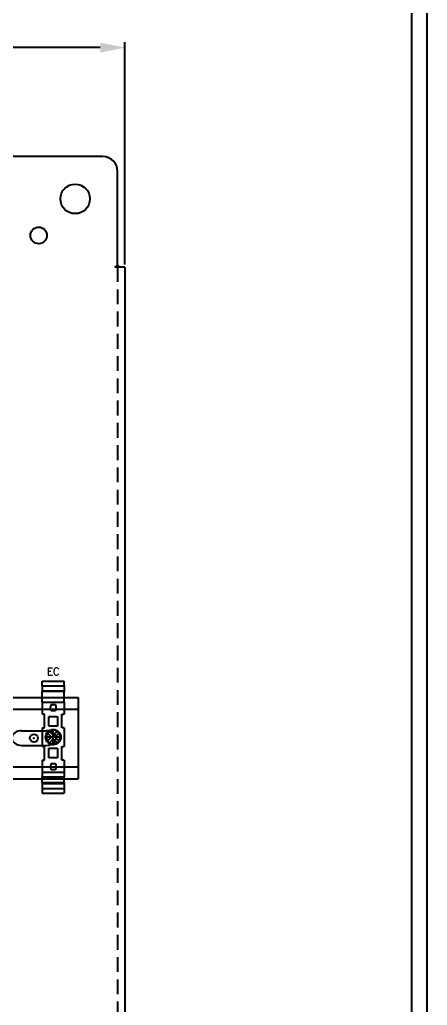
# Model space of a CAD drawing. Header units: inches. Extents: x 0.1 to 89.7, y 0.1 to 57.6.
# Drawn here: x 82.84 to 89.7, y 29.21 to 45.81 of the extents above; entities that cross this region are included whole.
import ezdxf
from ezdxf.enums import TextEntityAlignment as Align

# ---------------------------------------------------------------- set-up
doc = ezdxf.new("R2010")
doc.units = ezdxf.units.IN
doc.header["$MEASUREMENT"] = 0
doc.linetypes.add('DOT_CENTER', pattern=[14, 12, -1, 0, -1])
doc.linetypes.add('HIDDEN', pattern=[0.375, 0.25, -0.125])
for name, color, linetype in [('02___PRT_ALL_AXES', 7, 'Continuous'), ('1', 7, 'Continuous'), ('DEFAULT_2', 8, 'HIDDEN'), ('DIMENSIONS', 7, 'Continuous'), ('PMISC', 7, 'Continuous'), ('PSYMS', 7, 'Continuous')]:
    doc.layers.add(name, color=color, linetype=linetype)
doc.styles.add('Fields', font='simplex.shx', dxfattribs={"height": 0.185})
doc.styles.get("Standard").update_dxf_attribs({"font": 'arial.ttf'})
doc.styles.add('WD', font='romans.shx', dxfattribs={"height": 0.185})
doc.dimstyles.new('DIMSTYLE_1', dxfattribs={"dimtxt": 0.354167, "dimasz": 0.416667, "dimexe": 0.09, "dimexo": 0.07, "dimgap": 0.0425, "dimtad": 0, "dimtih": 1, "dimtoh": 1, "dimzin": 4, "dimdsep": 46, "dimtxsty": 'Standard', "dimblk": '_FILLED', "dimblk1": '_FILLED', "dimblk2": '_FILLED', "dimcen": 0.09, "dimadec": 0, "dimazin": 0, "dimtfac": 1, "dimtofl": 0, "dimtmove": 0, "dimatfit": 3, "dimldrblk": '_FILLED', "dimfxl": 1, "dimtolj": 1, "dimtzin": 4, "dimarcsym": 0})

# ---------------------------------------------------------------- blocks, each defined once
blk = doc.blocks.new('RG_Master_Ver_4_2_2')
at = {"color": 3}
blk.add_line((34.15, 0.1939), (34.15, 21.7336), dxfattribs=at)
blk.add_lwpolyline([(0, -0.044), (34.25, -0.044), (34.25, 21.956), (0, 21.956)], close=True, dxfattribs=at)
at = {"style": 'Fields'}
for tag, p in [('DESCRIPTION_3', (13.1158, 1.307)), ('DRN_3', (15.4724, 1.307)), ('CHK_3', (16.5293, 1.307)), ('APP_3', (17.5522, 1.307)), ('DATE_3', (18.8294, 1.307)), ('CUSTOMER', (28.9966, 1.2135)), ('DRAWING_DESC', (32.2295, 1.2455)), ('DESCRIPTION_2', (13.1158, 0.9513)), ('DRN_2', (15.4724, 0.9513)), ('CHK_2', (16.5293, 0.9513)), ('APP_2', (17.5522, 0.9513)), ('DATE_2', (18.8294, 0.9513)), ('SIZE', (30.7145, 0.8944)), ('DRAWING_#', (32.125, 0.8944)), ('REV', (33.5429, 0.8944)), ('DESCRIPTION_1', (13.1158, 0.5956)), ('DRN_1', (15.4724, 0.5956)), ('CHK_1', (16.5293, 0.5956)), ('APP_1', (17.5522, 0.5956)), ('DATE_1', (18.8294, 0.5956)), ('PROJECT_#', (28.9813, 0.5809)), ('DRN_BY', (30.875, 0.5245)), ('CHK_BY', (31.7615, 0.5245)), ('APP_BY', (32.75, 0.5245)), ('SCALE', (33.6518, 0.5245)), ('PROJECT_NAME', (29.021, 0.1759)), ('SHEETNUM', (32.7527, 0.1759)), ('TTL_SHTS', (33.5471, 0.1759))]:
    blk.add_attdef(tag, text='', height=0.125, dxfattribs=at).set_placement(p, align=Align.CENTER)
at = {"style": 'Fields', "flags": 9}
blk.add_attdef('WD_TB', (9.9529, 0.1939), '', height=0.0638, dxfattribs=at)
blk = doc.blocks.new('_FILLED')
at = {"color": 0, "linetype": 'ByBlock'}
blk.add_solid([(0, 0), (-1, 0.2), (-1, -0.2)], dxfattribs=at)
blk = doc.blocks.new('*D65')
at = {"layer": 'Defpoints', "color": 0, "linetype": 'Continuous', "transparency": 16777216}
for p in [(84.608, 45.344), (51.882, 41.619), (84.608, 41.619)]:
    blk.add_point(p, dxfattribs=at)
at = {"layer": 'DIMENSIONS', "color": 0, "linetype": 'Continuous', "lineweight": -2, "transparency": 16777216}
for p, q in [((51.882, 41.689), (51.882, 45.434)), ((52.299, 45.344), (67.606, 45.344)), ((84.192, 45.344), (68.884, 45.344)), ((84.608, 41.689), (84.608, 45.434))]:
    blk.add_line(p, q, dxfattribs=at)
at = {"layer": 'DIMENSIONS', "color": 0, "linetype": 'Continuous', "lineweight": -2, "transparency": 16777216, "xscale": 0.4166666667, "yscale": 0.4166666667, "zscale": 0.4166666667, "rotation": 180}
blk.add_blockref('_FILLED', (51.882, 45.344), dxfattribs=at)
at = {"layer": 'DIMENSIONS', "color": 0, "linetype": 'Continuous', "lineweight": -2, "transparency": 16777216, "xscale": 0.4166666667, "yscale": 0.4166666667, "zscale": 0.4166666667}
blk.add_blockref('_FILLED', (84.608, 45.344), dxfattribs=at)
at = {"layer": 'DIMENSIONS', "color": 0, "linetype": 'Continuous', "transparency": 16777216, "insert": (68.245, 45.525), "char_height": 0.3542, "width": 1.41667, "attachment_point": 2}
blk.add_mtext('\\A1;32.94', dxfattribs=at)
blk = doc.blocks.new('E_NS_35_N-select__2', base_point=(-140.35, 64.25))
at = {"color": 7, "linetype": 'Continuous'}
for p, q in [((-138.32, 73.75), (-140.35, 73.75)), ((-140.35, 64.25), (-140.35, 73.75)), ((-138.32, 73.75), (-136.17, 73.75)), ((-138.32, 64.25), (-138.32, 73.75)), ((-136.17, 73.75), (-135.79, 73.75)), ((-136.17, 64.25), (-136.17, 73.75)), ((-133.28, 73.75), (-135.79, 73.75)), ((-135.79, 73.75), (-135.79, 64.25)), ((-131.25, 73.75), (-133.28, 73.75)), ((-133.28, 64.25), (-133.28, 73.75)), ((-131.25, 73.75), (-126.05, 73.75)), ((-131.25, 64.25), (-131.25, 73.75)), ((-126.05, 72.75), (-126.05, 73.75)), ((-120.05, 72.75), (-126.05, 72.75)), ((-120.05, 73.75), (-120.05, 72.75)), ((-120.05, 73.75), (-112.05, 73.75)), ((-112.05, 72.75), (-112.05, 73.75)), ((-106.05, 72.75), (-112.05, 72.75)), ((-106.05, 73.75), (-106.05, 72.75)), ((-106.05, 73.75), (-100.85, 73.75)), ((-100.85, 73.75), (-98.82, 73.75)), ((-100.85, 64.25), (-100.85, 73.75)), ((-96.31, 73.75), (-98.82, 73.75)), ((-98.82, 64.25), (-98.82, 73.75)), ((-96.31, 73.75), (-95.93, 73.75)), ((-96.31, 64.25), (-96.31, 73.75)), ((-95.93, 73.75), (-93.78, 73.75)), ((-95.93, 64.25), (-95.93, 73.75)), ((-93.78, 73.75), (-91.75, 73.75)), ((-93.78, 64.25), (-93.78, 73.75)), ((-91.75, 64.25), (-91.75, 73.75)), ((-130.2, 68.05), (-130.2, 69.95)), ((-130.2, 69.95), (-129.74, 69.95)), ((-127.96, 69.95), (-127.5, 69.95)), ((-127.5, 69.95), (-127.5, 68.05)), ((-125.02, 67.16), (-125.02, 70.84)), ((-125.02, 70.84), (-120.78, 70.84)), ((-120.78, 70.84), (-120.78, 67.16)), ((-118.5, 70.68), (-118.5, 70.68)), ((-118.5, 70.68), (-116.83, 69)), ((-116.83, 69), (-118.5, 67.32)), ((-117.73, 71.45), (-117.73, 71.45)), ((-116.05, 69.78), (-117.73, 71.45)), ((-114.37, 71.45), (-116.05, 69.78)), ((-115.27, 69), (-113.6, 70.68)), ((-113.6, 67.32), (-115.27, 69)), ((-114.37, 71.45), (-114.37, 71.45)), ((-113.6, 70.68), (-113.6, 70.68)), ((-111.32, 67.16), (-111.32, 70.84)), ((-111.32, 70.84), (-107.08, 70.84)), ((-107.08, 70.84), (-107.08, 67.16)), ((-104.6, 69.95), (-104.14, 69.95)), ((-104.6, 68.05), (-104.6, 69.95)), ((-102.36, 69.95), (-101.9, 69.95)), ((-101.9, 69.95), (-101.9, 68.05)), ((-138.32, 64.25), (-140.35, 64.25)), ((-138.32, 64.25), (-136.17, 64.25)), ((-136.17, 64.25), (-135.79, 64.25)), ((-133.28, 64.25), (-135.79, 64.25)), ((-131.25, 64.25), (-133.28, 64.25)), ((-131.25, 64.25), (-126.05, 64.25)), ((-129.74, 68.05), (-130.2, 68.05)), ((-127.5, 68.05), (-127.96, 68.05)), ((-126.05, 65.25), (-126.05, 64.25)), ((-120.05, 65.25), (-126.05, 65.25)), ((-120.78, 67.16), (-125.02, 67.16)), ((-120.05, 64.25), (-120.05, 65.25)), ((-120.05, 64.25), (-112.05, 64.25)), ((-118.5, 67.32), (-118.5, 67.32)), ((-117.73, 66.55), (-116.05, 68.22)), ((-117.73, 66.55), (-117.73, 66.55)), ((-116.05, 68.22), (-114.37, 66.55)), ((-114.37, 66.55), (-114.37, 66.55)), ((-113.6, 67.32), (-113.6, 67.32)), ((-112.05, 65.25), (-112.05, 64.25)), ((-106.05, 65.25), (-112.05, 65.25)), ((-107.08, 67.16), (-111.32, 67.16)), ((-106.05, 64.25), (-106.05, 65.25)), ((-106.05, 64.25), (-100.85, 64.25)), ((-104.14, 68.05), (-104.6, 68.05)), ((-101.9, 68.05), (-102.36, 68.05)), ((-100.85, 64.25), (-98.82, 64.25)), ((-96.31, 64.25), (-98.82, 64.25)), ((-96.31, 64.25), (-95.93, 64.25)), ((-95.93, 64.25), (-93.78, 64.25)), ((-93.78, 64.25), (-91.75, 64.25))]:
    blk.add_line(p, q, dxfattribs=at)
blk.add_circle((-116.05, 69), 3.3, dxfattribs=at)
for centre, radius, start, end in [((-128.85, 69), 1.3, 47.0329, 132.9671), ((-116.05, 69), 2.97, 145.6625, 214.3375), ((-116.05, 69), 2.97, 124.3344, 145.6656), ((-116.05, 69), 2.97, 55.6625, 124.3375), ((-116.05, 69), 2.97, 34.3344, 55.6656), ((-116.05, 69), 2.97, 325.6625, 34.3375), ((-103.25, 69), 1.3, 47.0329, 132.9671), ((-128.85, 69), 1.3, 227.0329, 312.9671), ((-116.05, 69), 2.97, 214.3344, 235.6656), ((-116.05, 69), 2.97, 235.6625, 304.3375), ((-116.05, 69), 2.97, 304.3344, 325.6656), ((-103.25, 69), 1.3, 227.0329, 312.9671)]:
    blk.add_arc(centre, radius, start, end, dxfattribs=at)
at = {"layer": '1', "color": 2, "linetype": 'DOT_CENTER'}
for p, q in [((-112.42, 69), (-119.68, 69)), ((-116.05, 72.63), (-116.05, 65.37))]:
    blk.add_line(p, q, dxfattribs=at)
blk = doc.blocks.new('PHOENIX_END_CLAMP_1')
at = {"xscale": 0.03909317721805836, "yscale": 0.03909317721805836, "zscale": 0.03909317721805836, "rotation": 270}
blk.add_blockref('E_NS_35_N-select__2', (0, 1.9), dxfattribs=at)
at = {"style": 'WD', "width": 0.7}
for tag, p in [('DESC1', (0.188, 2.469)), ('DESC2', (0.188, 2.312)), ('DESC3', (0.188, 2.165))]:
    blk.add_attdef(tag, text='', height=0.125, dxfattribs=at).set_placement(p, align=Align.CENTER)
at = {"style": 'WD'}
blk.add_attdef('TAG1', text='', height=0.125, dxfattribs=at).set_placement((0.188, 2), align=Align.CENTER)
at = {"style": 'WD', "flags": 9}
for tag, p in [('ASSYCODE', (0.417, 1.884)), ('MFG', (0.415, 1.901)), ('CAT', (0.417, 1.921))]:
    blk.add_attdef(tag, text='', height=0.01, dxfattribs=at).set_placement(p, align=Align.CENTER)
blk.add_attdef('FAMILY', (0.392, 1.965), '', height=0.01, dxfattribs=at)
blk = doc.blocks.new('HDINFBD8')
for p, q in [((0, 0.69), (11.25, 0.69)), ((0, 0.69), (0, -0.69)), ((11.25, 0.69), (11.25, -0.69)), ((0, 0.49), (11.25, 0.49)), ((0.292, 0.125), (0.708, 0.125)), ((1.292, 0.125), (1.708, 0.125)), ((2.292, 0.125), (2.708, 0.125)), ((3.292, 0.125), (3.708, 0.125)), ((4.292, 0.125), (4.708, 0.125)), ((5.292, 0.125), (5.708, 0.125)), ((6.292, 0.125), (6.708, 0.125)), ((7.292, 0.125), (7.708, 0.125)), ((8.292, 0.125), (8.708, 0.125)), ((9.292, 0.125), (9.708, 0.125)), ((10.292, 0.125), (10.708, 0.125)), ((0.292, -0.125), (0.708, -0.125)), ((1.292, -0.125), (1.708, -0.125)), ((2.292, -0.125), (2.708, -0.125)), ((3.292, -0.125), (3.708, -0.125)), ((4.292, -0.125), (4.708, -0.125)), ((5.292, -0.125), (5.708, -0.125)), ((6.292, -0.125), (6.708, -0.125)), ((7.292, -0.125), (7.708, -0.125)), ((8.292, -0.125), (8.708, -0.125)), ((9.292, -0.125), (9.708, -0.125)), ((10.292, -0.125), (10.708, -0.125)), ((0, -0.49), (11.25, -0.49)), ((0, -0.69), (11.25, -0.69))]:
    blk.add_line(p, q)
for centre in [(0.5, 0), (10.5, 0)]:
    blk.add_circle(centre, 0.068)
for centre, major_axis, start_param, end_param in [((0.292, 0), (-0.167, 0), -1.570796, 1.570794), ((0.708, 0), (0.167, 0), 4.712386, 7.853986), ((1.292, 0), (-0.167, 0), -1.570796, 1.570794), ((1.708, 0), (0.167, 0), 4.712386, 7.853986), ((2.292, 0), (-0.167, 0), -1.570796, 1.570794), ((2.708, 0), (0.167, 0), 4.712386, 7.853986), ((3.292, 0), (-0.167, 0), -1.570796, 1.570794), ((3.708, 0), (0.167, 0), 4.712386, 7.853986), ((4.292, 0), (-0.167, 0), -1.570796, 1.570794), ((4.708, 0), (0.167, 0), 4.712386, 7.853986), ((5.292, 0), (-0.167, 0), -1.570796, 1.570794), ((5.708, 0), (0.167, 0), 4.712386, 7.853986), ((6.292, 0), (-0.167, 0), -1.570796, 1.570794), ((6.708, 0), (0.167, 0), 4.712386, 7.853986), ((7.292, 0), (-0.167, 0), -1.570796, 1.570794), ((7.708, 0), (0.167, 0), 4.712386, 7.853986), ((8.292, 0), (-0.167, 0), -1.570796, 1.570794), ((8.708, 0), (0.167, 0), 4.712386, 7.853986), ((9.292, 0), (-0.167, 0), -1.570796, 1.570794), ((9.708, 0), (0.167, 0), 4.712386, 7.853986), ((10.292, 0), (-0.167, 0), -1.570796, 1.570794), ((10.708, 0), (0.167, 0), 4.712386, 7.853986)]:
    blk.add_ellipse(centre, major_axis=major_axis, ratio=0.749429, start_param=start_param, end_param=end_param)
for p in [(0.5, 0), (1.5, 0), (2.5, 0), (3.5, 0), (4.5, 0), (5.5, 0), (6.5, 0), (7.5, 0), (8.5, 0), (9.5, 0), (10.5, 0)]:
    blk.add_point(p)
at = {"flags": 11}
for p in [(0.5, 0), (10.5, 0)]:
    blk.add_attdef('NC', text='', height=0.01, rotation=270, dxfattribs=at).set_placement(p, align=Align.MIDDLE)

msp = doc.modelspace()

# ---------------------------------------------------------------- linework, layer by layer
at = {"color": 3, "linetype": 'Continuous'}
for p, q in [((84.23563, 43.50999), (82.65618, 43.50999)), ((84.48403, 41.68214), (84.48403, 43.2616)), ((84.49829, 41.66831), (84.495, 41.67163)), ((84.50261, 41.66392), (84.49829, 41.66831)), ((84.60823, 41.64702), (84.52232, 41.64702)), ((84.60823, 41.64702), (84.60823, 12.89506))]:
    msp.add_line(p, q, dxfattribs=at)
for points in [[(84.495, 41.67163), (84.49326, 41.67336), (84.49155, 41.67504), (84.48986, 41.67667), (84.48823, 41.67822), (84.48669, 41.67967), (84.48529, 41.68098), (84.48403, 41.68214)], [(84.52232, 41.64702), (84.52039, 41.64841), (84.51851, 41.64982), (84.51666, 41.65124), (84.51488, 41.65266), (84.51315, 41.65408), (84.51148, 41.6555), (84.50988, 41.65692), (84.50834, 41.65833), (84.50686, 41.65972), (84.50543, 41.66111), (84.50401, 41.66251), (84.50261, 41.66392)]]:
    msp.add_lwpolyline(points, dxfattribs=at)
msp.add_arc((84.23563, 43.2616), 0.2484, 0, 90, dxfattribs=at)
at = {"layer": '02___PRT_ALL_AXES', "color": 3, "linetype": 'Continuous'}
for centre, radius in [((83.76989, 42.79585), 0.2484), ((83.15514, 42.1811), 0.1396)]:
    msp.add_circle(centre, radius, dxfattribs=at)
at = {"layer": 'DEFAULT_2', "color": 8, "linetype": 'HIDDEN'}
for p, q in [((84.52232, 41.64702), (84.44343, 41.64702)), ((84.46436, 41.669), (84.47077, 41.67285)), ((84.48403, 41.64702), (84.48403, 12.89506))]:
    msp.add_line(p, q, dxfattribs=at)
for points in [[(84.47077, 41.67285), (84.473, 41.67422), (84.47515, 41.67558), (84.4772, 41.67694), (84.47913, 41.67829), (84.48093, 41.67962), (84.48256, 41.6809), (84.48403, 41.68214)], [(84.44343, 41.64702), (84.44402, 41.64863), (84.44469, 41.65018), (84.44544, 41.65167), (84.44626, 41.65312), (84.44718, 41.65453), (84.44819, 41.65593), (84.44934, 41.65733), (84.45061, 41.65873), (84.45206, 41.66016), (84.45361, 41.66154), (84.45514, 41.66279), (84.45674, 41.66401), (84.4585, 41.66525), (84.46037, 41.6665), (84.46233, 41.66775), (84.46436, 41.669)]]:
    msp.add_lwpolyline(points, dxfattribs=at)

# ---------------------------------------------------------------- block references
at = {"xscale": 2.616788321167883, "yscale": 2.616788321167883, "zscale": 2.616788321167883}
msp.add_blockref('RG_Master_Ver_4_2_2', (0.07304, 0.16584), dxfattribs=at)
at = {"layer": 'PSYMS'}
ref = msp.add_blockref('PHOENIX_END_CLAMP_1', (83.21533, 32.7848), dxfattribs=dict(at, xscale=0.9935880310615606, yscale=0.9935880310615606, zscale=0.9935880310615606))
ref.add_attrib('TAG1', 'EC', dxfattribs={"layer": 'PMISC', "height": 0.124199, "style": 'WD'}).set_placement((83.40163, 34.77198), align=Align.CENTER)
at = {"layer": 'PSYMS', "xscale": 0.9935880310615606, "yscale": 0.9935880310615606, "zscale": 0.9935880310615606}
msp.add_blockref('HDINFBD8', (72.64257, 33.71297), dxfattribs=at)

# ---------------------------------------------------------------- dimensions: what is measured, and where the dimension line sits
at = {"layer": 'DIMENSIONS', "color": 2, "linetype": 'Continuous'}
dim = msp.add_linear_dim(base=(84.60823, 45.34448), p1=(51.88192, 41.61886), p2=(84.60823, 41.61886), text='32.94', dimstyle='DIMSTYLE_1', dxfattribs=at)
dim.commit()
dim.dimension.update_dxf_attribs({"geometry": '*D65', "text_midpoint": (68.24508, 45.34448), "dimtype": 160})

doc.saveas('drawing.dxf')
